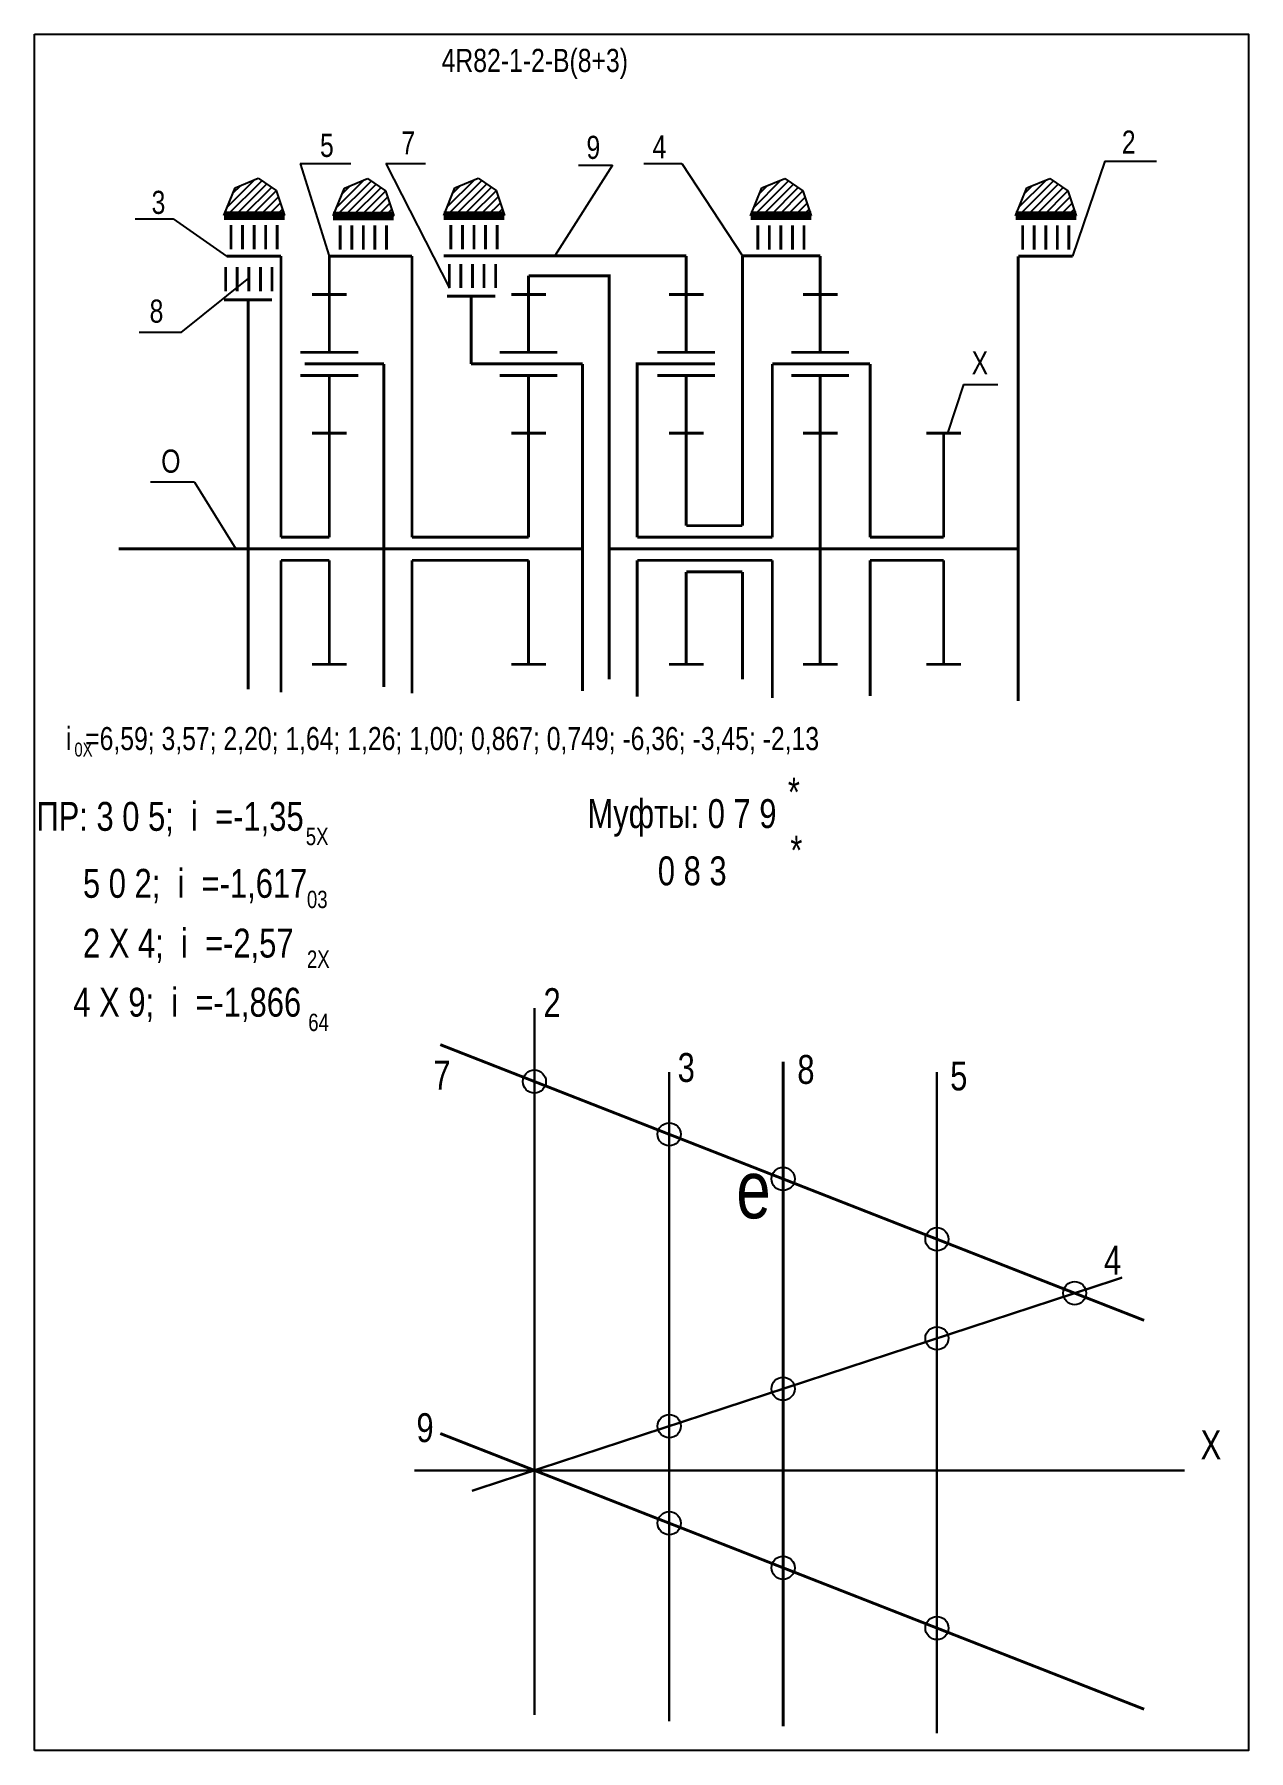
# Model space of a CAD drawing. Extents: x -352 to -142, y 153 to 450.
import ezdxf

# ---------------------------------------------------------------- set-up
doc = ezdxf.new("R2010")
doc.units = 0
doc.header["$LTSCALE"] = 15
doc.layers.get('0').update_dxf_attribs({"linetype": 'CONTINUOUS'})
doc.layers.add('DIM', color=92, linetype='CONTINUOUS')
doc.layers.add('MAIN', color=5, linetype='CONTINUOUS')
doc.styles.add('AMK', font='amk.shx', dxfattribs={"width": 0.8})

msp = doc.modelspace()

# ---------------------------------------------------------------- hatches: boundary and pattern name
at = {"layer": 'DIM'}
h = msp.add_hatch(dxfattribs=at)
h.set_pattern_fill('_USER', color=0, angle=45, style=0, pattern_type=0)
h.set_pattern_definition([(45, (-67.4104, -7.1889), (-0.7071068, 0.7071068), [])])
h.paths.add_polyline_path([(-317.71, 423.33), (-319.65, 418.51), (-309.15, 418.51), (-310.6, 422.83), (-313.72, 424.95)])
h = msp.add_hatch(dxfattribs=at)
h.set_pattern_fill('_USER', color=0, angle=45, style=0, pattern_type=0)
h.set_pattern_definition([(45, (-48.5215, -7.2517), (-0.7071068, 0.7071068), [])])
h.paths.add_polyline_path([(-298.82, 423.27), (-300.76, 418.45), (-290.27, 418.45), (-291.71, 422.77), (-294.83, 424.89)])
h = msp.add_hatch(dxfattribs=at)
h.set_pattern_fill('_USER', color=0, angle=45, style=0, pattern_type=0)
h.set_pattern_definition([(45, (-29.3962, -7.1883), (-0.7071068, 0.7071068), [])])
h.paths.add_polyline_path([(-279.69, 423.33), (-281.64, 418.51), (-271.14, 418.51), (-272.59, 422.83), (-275.7, 424.95)])
h = msp.add_hatch(dxfattribs=at)
h.set_pattern_fill('_USER', color=0, angle=45, style=0, pattern_type=0)
h.set_pattern_definition([(45, (23.6763, -7.2155), (-0.7071068, 0.7071068), [])])
h.paths.add_polyline_path([(-226.62, 423.3), (-228.56, 418.48), (-218.07, 418.48), (-219.52, 422.81), (-222.63, 424.92)])
h = msp.add_hatch(dxfattribs=at)
h.set_pattern_fill('_USER', color=0, angle=45, style=0, pattern_type=0)
h.set_pattern_definition([(45, (69.4945, -7.2155), (-0.7071068, 0.7071068), [])])
h.paths.add_polyline_path([(-180.8, 423.3), (-182.75, 418.48), (-172.25, 418.48), (-173.7, 422.81), (-176.81, 424.92)])

# ---------------------------------------------------------------- linework, layer by layer
at = {"const_width": 0.4}
for points in [[(-265.96, 281.39), (-265.96, 159.02)], [(-242.64, 270.29), (-242.64, 157.96)], [(-196.34, 270.29), (-196.34, 155.84)], [(-276.76, 197.83), (-164.3, 234.73)]]:
    msp.add_lwpolyline(points, dxfattribs=at)
at = {"layer": 'DIM', "color": 0}
for p, q in [((-167.29, 427.93), (-172.87, 411.47)), ((-167.29, 427.93), (-158.35, 427.93)), ((-317.71, 423.33), (-313.72, 424.95)), ((-313.72, 424.95), (-310.6, 422.83)), ((-306.44, 427.54), (-297.71, 427.54)), ((-306.44, 427.54), (-301.42, 411.49)), ((-298.82, 423.27), (-294.83, 424.89)), ((-294.83, 424.89), (-291.71, 422.77)), ((-291.63, 427.52), (-284.77, 427.52)), ((-291.63, 427.52), (-280.66, 405.96)), ((-279.69, 423.33), (-275.7, 424.95)), ((-275.7, 424.95), (-272.59, 422.83)), ((-252.42, 427.2), (-262.43, 411.52)), ((-258.33, 427.2), (-252.42, 427.2)), ((-247, 427.53), (-240.43, 427.53)), ((-240.43, 427.53), (-229.98, 411.52)), ((-226.62, 423.3), (-222.63, 424.92)), ((-222.63, 424.92), (-219.52, 422.81)), ((-180.8, 423.3), (-176.81, 424.92)), ((-176.81, 424.92), (-173.7, 422.81)), ((-319.65, 418.51), (-317.71, 423.33)), ((-310.6, 422.83), (-309.15, 418.51)), ((-300.76, 418.45), (-298.82, 423.27)), ((-291.71, 422.77), (-290.27, 418.45)), ((-281.64, 418.51), (-279.69, 423.33)), ((-272.59, 422.83), (-271.14, 418.51)), ((-228.56, 418.48), (-226.62, 423.3)), ((-219.52, 422.81), (-218.07, 418.48)), ((-182.75, 418.48), (-180.8, 423.3)), ((-173.7, 422.81), (-172.25, 418.48)), ((-335, 417.93), (-328.43, 417.93)), ((-328.43, 417.93), (-319.18, 411.49)), ((-318.4, 418.32), (-311.48, 418.32)), ((-280.38, 418.32), (-273.47, 418.32)), ((-227.31, 418.29), (-220.4, 418.29)), ((-181.49, 418.29), (-174.58, 418.29)), ((-327.02, 398.28), (-315.31, 407.7)), ((-327.02, 398.28), (-334.28, 398.28)), ((-327.02, 398.28), (-327.02, 398.28)), ((-191.73, 389.3), (-194.54, 380.84)), ((-191.73, 389.3), (-185.82, 389.3)), ((-324.74, 372.4), (-332.35, 372.4)), ((-324.74, 372.4), (-317.61, 360.84))]:
    msp.add_line(p, q, dxfattribs=at)
for points, const_width in [([(-309.77, 411.49), (-309.77, 362.84)], 0.5), ([(-301.42, 411.49), (-287.12, 411.49)], 0.5), ([(-287.12, 411.49), (-287.12, 362.84)], 0.5), ([(-239.7, 411.52), (-281.67, 411.52)], 0.5), ([(-229.98, 411.52), (-216.52, 411.52)], 0.5), ([(-229.98, 411.52), (-229.98, 364.84)], 0.5), ([(-182.28, 411.47), (-182.28, 360.84)], 0.5), ([(-266.97, 408.09), (-253.03, 408.09), (-253.03, 338.25)], 0.5), ([(-319.61, 403.94), (-311.31, 403.94)], 0.5), ([(-315.46, 403.94), (-315.46, 336.5)], 0.5), ([(-276.89, 404.57), (-276.89, 392.84)], 0.5), ([(-291.99, 392.84), (-291.99, 336.91)], 0.5), ([(-271.63, 392.84), (-276.89, 392.84)], 0.5), ([(-257.62, 336.25), (-257.62, 392.84)], 0.5), ([(-244.32, 392.84), (-248.17, 392.84), (-248.17, 362.84)], 0.5), ([(-224.81, 392.84), (-224.81, 362.84)], 0.5), ([(-207.9, 392.84), (-207.9, 362.84)], 0.5), ([(-309.77, 362.84), (-301.42, 362.84)], 0.5), ([(-287.12, 362.84), (-266.97, 362.84)], 0.5), ([(-248.17, 362.84), (-224.81, 362.84)], 0.5), ([(-239.7, 364.84), (-229.98, 364.84)], 0.5), ([(-207.9, 362.84), (-195.18, 362.84)], 0.5), ([(-337.85, 360.84), (-257.62, 360.84)], 0.5), ([(-253.03, 360.84), (-182.28, 360.84)], 0.5), ([(-248.32, 360.84), (-209.09, 360.84)], 0.5), ([(-182.28, 360.84), (-182.28, 334.49)], 0.5), ([(-309.77, 358.84), (-301.42, 358.84)], 0.5), ([(-309.77, 358.84), (-309.77, 335.99)], 0.5), ([(-287.12, 358.84), (-266.97, 358.84)], 0.5), ([(-287.12, 358.84), (-287.12, 335.84)], 0.5), ([(-248.17, 358.84), (-224.81, 358.84)], 0.5), ([(-248.17, 358.84), (-248.17, 335.24)], 0.5), ([(-239.7, 356.84), (-229.98, 356.84)], 0.5), ([(-229.98, 356.84), (-229.98, 338.28)], 0.5), ([(-224.81, 358.84), (-224.81, 335.01)], 0.5), ([(-207.9, 358.84), (-207.9, 335.35)], 0.5), ([(-207.9, 358.84), (-195.18, 358.84)], 0.5), ([(-160.51, 227.33), (-282.23, 275.04)], 0.5), ([(-222.94, 272.1), (-222.94, 157.06)], 0.5), ([(-160.51, 160.04), (-282.23, 207.75)], 0.5), ([(-286.69, 201.37), (-153.47, 201.37)], 0.4)]:
    msp.add_lwpolyline(points, dxfattribs=dict(at, const_width=const_width))
for centre in [(-265.96, 268.66), (-242.64, 259.52), (-222.94, 251.8), (-196.34, 241.37), (-172.52, 232.04), (-196.34, 224.22), (-222.94, 215.49), (-242.64, 209.02), (-242.64, 192.23), (-222.94, 184.51), (-196.34, 174.08)]:
    msp.add_circle(centre, 2, dxfattribs=at)
at = {"layer": 'MAIN'}
for points in [[(-352.43, 152.87), (-352.43, 449.87)], [(-352.43, 449.87), (-142.43, 449.87), (-142.43, 152.87), (-352.43, 152.87)]]:
    msp.add_lwpolyline(points, dxfattribs=at)
at = {"layer": 'MAIN', "color": 0}
for points, const_width in [([(-319.65, 418.51), (-309.15, 418.51)], 1.5), ([(-300.76, 418.45), (-290.27, 418.45)], 1.5), ([(-281.64, 418.51), (-271.14, 418.51)], 1.5), ([(-228.56, 418.48), (-218.07, 418.48)], 1.5), ([(-182.75, 418.48), (-172.25, 418.48)], 1.5), ([(-310.42, 416.86), (-310.42, 412.66)], 0.5), ([(-291.53, 416.8), (-291.53, 412.6)], 0.5), ([(-272.4, 416.86), (-272.4, 412.66)], 0.5), ([(-219.33, 416.83), (-219.33, 412.63)], 0.5), ([(-173.51, 416.83), (-173.51, 412.63)], 0.5), ([(-319.18, 411.49), (-309.77, 411.49)], 0.5), ([(-311.34, 409.61), (-311.34, 405.41)], 0.5), ([(-301.42, 404.84), (-301.42, 411.49)], 0.5), ([(-272.66, 410.15), (-272.66, 405.96)], 0.5), ([(-239.7, 404.84), (-239.7, 411.52)], 0.5), ([(-216.52, 394.84), (-216.52, 411.52)], 0.5), ([(-182.28, 411.47), (-172.87, 411.47)], 0.5), ([(-266.97, 404.84), (-266.97, 408.09)], 0.5), ([(-301.42, 404.84), (-304.42, 404.84)], 0.5), ([(-301.42, 394.84), (-301.42, 404.84)], 0.5), ([(-301.42, 404.84), (-298.42, 404.84)], 0.5), ([(-281.06, 404.57), (-272.72, 404.57)], 0.5), ([(-266.97, 404.84), (-269.97, 404.84)], 0.5), ([(-266.97, 394.84), (-266.97, 404.84)], 0.5), ([(-266.97, 404.84), (-263.97, 404.84)], 0.5), ([(-239.7, 404.84), (-242.7, 404.84)], 0.5), ([(-239.7, 394.84), (-239.7, 404.84)], 0.5), ([(-239.7, 404.84), (-236.7, 404.84)], 0.5), ([(-216.52, 404.84), (-219.52, 404.84)], 0.5), ([(-216.52, 404.84), (-213.52, 404.84)], 0.5), ([(-291.99, 392.84), (-305.67, 392.84)], 0.5), ([(-257.62, 392.84), (-271.63, 392.84)], 0.5), ([(-234.71, 392.84), (-244.32, 392.84)], 0.5), ([(-207.9, 392.84), (-224.81, 392.84)], 0.5), ([(-301.42, 390.84), (-306.42, 390.84)], 0.5), ([(-301.42, 380.84), (-301.42, 390.84), (-296.42, 390.84)], 0.5), ([(-266.97, 390.84), (-271.97, 390.84)], 0.5), ([(-266.97, 380.84), (-266.97, 390.84), (-261.97, 390.84)], 0.5), ([(-239.7, 390.84), (-244.7, 390.84)], 0.5), ([(-239.7, 380.84), (-239.7, 390.84), (-234.7, 390.84)], 0.5), ([(-216.52, 390.84), (-221.52, 390.84)], 0.5), ([(-216.52, 380.84), (-216.52, 390.84), (-211.52, 390.84)], 0.5), ([(-301.42, 380.84), (-304.42, 380.84)], 0.5), ([(-301.42, 362.84), (-301.42, 380.84)], 0.5), ([(-301.42, 380.84), (-298.42, 380.84)], 0.5), ([(-266.97, 380.84), (-269.97, 380.84)], 0.5), ([(-266.97, 362.84), (-266.97, 380.84)], 0.5), ([(-266.97, 380.84), (-263.97, 380.84)], 0.5), ([(-239.7, 380.84), (-242.7, 380.84)], 0.5), ([(-239.7, 364.84), (-239.7, 380.84)], 0.5), ([(-239.7, 380.84), (-236.7, 380.84)], 0.5), ([(-216.52, 380.84), (-219.52, 380.84)], 0.5), ([(-216.52, 360.84), (-216.52, 380.84)], 0.5), ([(-216.52, 380.84), (-213.52, 380.84)], 0.5), ([(-195.18, 380.84), (-198.18, 380.84)], 0.5), ([(-195.18, 380.84), (-192.18, 380.84)], 0.5), ([(-195.18, 362.84), (-195.18, 380.84)], 0.5), ([(-216.52, 360.84), (-216.52, 340.84)], 0.5), ([(-301.42, 358.84), (-301.42, 340.84)], 0.5), ([(-266.97, 358.84), (-266.97, 340.84)], 0.5), ([(-239.7, 356.84), (-239.7, 340.84)], 0.5), ([(-195.18, 358.84), (-195.18, 340.84)], 0.5), ([(-301.42, 340.84), (-304.42, 340.84)], 0.5), ([(-301.42, 340.84), (-298.42, 340.84)], 0.5), ([(-266.97, 340.84), (-269.97, 340.84)], 0.5), ([(-266.97, 340.84), (-263.97, 340.84)], 0.5), ([(-239.7, 340.84), (-242.7, 340.84)], 0.5), ([(-239.7, 340.84), (-236.7, 340.84)], 0.5), ([(-216.52, 340.84), (-219.52, 340.84)], 0.5), ([(-216.52, 340.84), (-213.52, 340.84)], 0.5), ([(-195.18, 340.84), (-198.18, 340.84)], 0.5), ([(-195.18, 340.84), (-192.18, 340.84)], 0.5)]:
    msp.add_lwpolyline(points, dxfattribs=dict(at, const_width=const_width))
for points in [[(-318.42, 416.86, 0.5, 0.5, 0), (-318.42, 412.66, 0.5, 0.5, 0)], [(-316.42, 416.86, 0.5, 0.5, 0), (-316.42, 412.66, 0.5, 0.5, 0)], [(-314.42, 416.86, 0.5, 0.5, 0), (-314.42, 412.66, 0.5, 0.5, 0)], [(-312.42, 416.86, 0.5, 0.5, 0), (-312.42, 412.66, 0.5, 0.5, 0)], [(-299.53, 416.8, 0.5, 0.5, 0), (-299.53, 412.6, 0.5, 0.5, 0)], [(-297.53, 416.8, 0.5, 0.5, 0), (-297.53, 412.6, 0.5, 0.5, 0)], [(-295.53, 416.8, 0.5, 0.5, 0), (-295.53, 412.6, 0.5, 0.5, 0)], [(-293.53, 416.8, 0.5, 0.5, 0), (-293.53, 412.6, 0.5, 0.5, 0)], [(-280.4, 416.86, 0.5, 0.5, 0), (-280.4, 412.66, 0.5, 0.5, 0)], [(-278.4, 416.86, 0.5, 0.5, 0), (-278.4, 412.66, 0.5, 0.5, 0)], [(-276.4, 416.86, 0.5, 0.5, 0), (-276.4, 412.66, 0.5, 0.5, 0)], [(-274.4, 416.86, 0.5, 0.5, 0), (-274.4, 412.66, 0.5, 0.5, 0)], [(-227.33, 416.83, 0.5, 0.5, 0), (-227.33, 412.63, 0.5, 0.5, 0)], [(-225.33, 416.83, 0.5, 0.5, 0), (-225.33, 412.63, 0.5, 0.5, 0)], [(-223.33, 416.83, 0.5, 0.5, 0), (-223.33, 412.63, 0.5, 0.5, 0)], [(-221.33, 416.83, 0.5, 0.5, 0), (-221.33, 412.63, 0.5, 0.5, 0)], [(-181.51, 416.83, 0.5, 0.5, 0), (-181.51, 412.63, 0.5, 0.5, 0)], [(-179.51, 416.83, 0.5, 0.5, 0), (-179.51, 412.63, 0.5, 0.5, 0)], [(-177.51, 416.83, 0.5, 0.5, 0), (-177.51, 412.63, 0.5, 0.5, 0)], [(-175.51, 416.83, 0.5, 0.5, 0), (-175.51, 412.63, 0.5, 0.5, 0)], [(-319.34, 409.61, 0.5, 0.5, 0), (-319.34, 405.41, 0.5, 0.5, 0)], [(-317.34, 409.61, 0.5, 0.5, 0), (-317.34, 405.41, 0.5, 0.5, 0)], [(-315.34, 409.61, 0.5, 0.5, 0), (-315.34, 405.41, 0.5, 0.5, 0)], [(-313.34, 409.61, 0.5, 0.5, 0), (-313.34, 405.41, 0.5, 0.5, 0)], [(-280.66, 410.15, 0.5, 0.5, 0), (-280.66, 405.96, 0.5, 0.5, 0)], [(-278.66, 410.15, 0.5, 0.5, 0), (-278.66, 405.96, 0.5, 0.5, 0)], [(-276.66, 410.15, 0.5, 0.5, 0), (-276.66, 405.96, 0.5, 0.5, 0)], [(-274.66, 410.15, 0.5, 0.5, 0), (-274.66, 405.96, 0.5, 0.5, 0)], [(-296.42, 394.84, 0.5, 0.5, 0), (-306.42, 394.84, 0.5, 0.5, 0)], [(-261.97, 394.84, 0.5, 0.5, 0), (-271.97, 394.84, 0.5, 0.5, 0)], [(-234.7, 394.84, 0.5, 0.5, 0), (-244.7, 394.84, 0.5, 0.5, 0)], [(-211.52, 394.84, 0.5, 0.5, 0), (-221.52, 394.84, 0.5, 0.5, 0)]]:
    msp.add_lwpolyline(points, format="xyseb", dxfattribs=at)

# ---------------------------------------------------------------- texts
at = {"layer": 'DIM', "color": 0, "style": 'AMK', "width": 0.8}
for s, height, p in [('4R82-1-2-B(8+3)', 4, (-282, 443.35)), ('5', 4, (-303.03, 428.65)), ('7', 4, (-288.96, 429.08)), ('9', 4, (-256.95, 428.31)), ('4', 4, (-245.52, 428.41)), ('2', 4, (-164.36, 429.22)), ('3', 4, (-332.16, 418.79)), ('8', 4, (-332.5, 399.97)), ('X', 4, (-190.34, 391.02)), ('O', 4, (-330.49, 374.01)), ('i  =6,59; 3,57; 2,20; 1,64; 1,26; 1,00; 0,867; 0,749; -6,36; -3,45; -2,13', 4, (-346.97, 326)), ('0X', 2.4, (-345.5, 324.9)), ('*', 5, (-222.12, 316.25)), (' ПР: 3 0 5;  i  =-1,35', 5, (-353.56, 312.04)), ('Муфты: 0 7 9', 5, (-256.78, 312.52)), ('5X', 3, (-305.49, 309.56)), ('*', 5, (-221.69, 306.18)), ('       0 8 3', 5, (-255.01, 302.61)), ('    5 0 2;  i  =-1,617', 5, (-349.97, 300.45)), ('03', 3, (-305.29, 298.67)), ('    2 X 4;  i  =-2,57', 5, (-349.97, 290.11)), ('2X', 3, (-305.29, 288.33)), ('     4 X 9;  i  =-1,866', 5, (-353.12, 279.88)), ('2', 5, (-264.38, 279.81)), ('64', 3, (-305.06, 277.39)), ('3', 5, (-241.18, 268.59)), ('8', 5, (-220.48, 268.25)), ('7', 5, (-283.44, 267.27)), ('5', 5, (-194.05, 267.12)), ('e', 10, (-231.03, 244.98)), ('4', 5, (-167.45, 235.24)), ('9', 5, (-286.35, 206.26)), ('X', 5, (-150.74, 203.29))]:
    msp.add_text(s, height=height, dxfattribs=at).set_placement(p)

doc.saveas('drawing.dxf')
